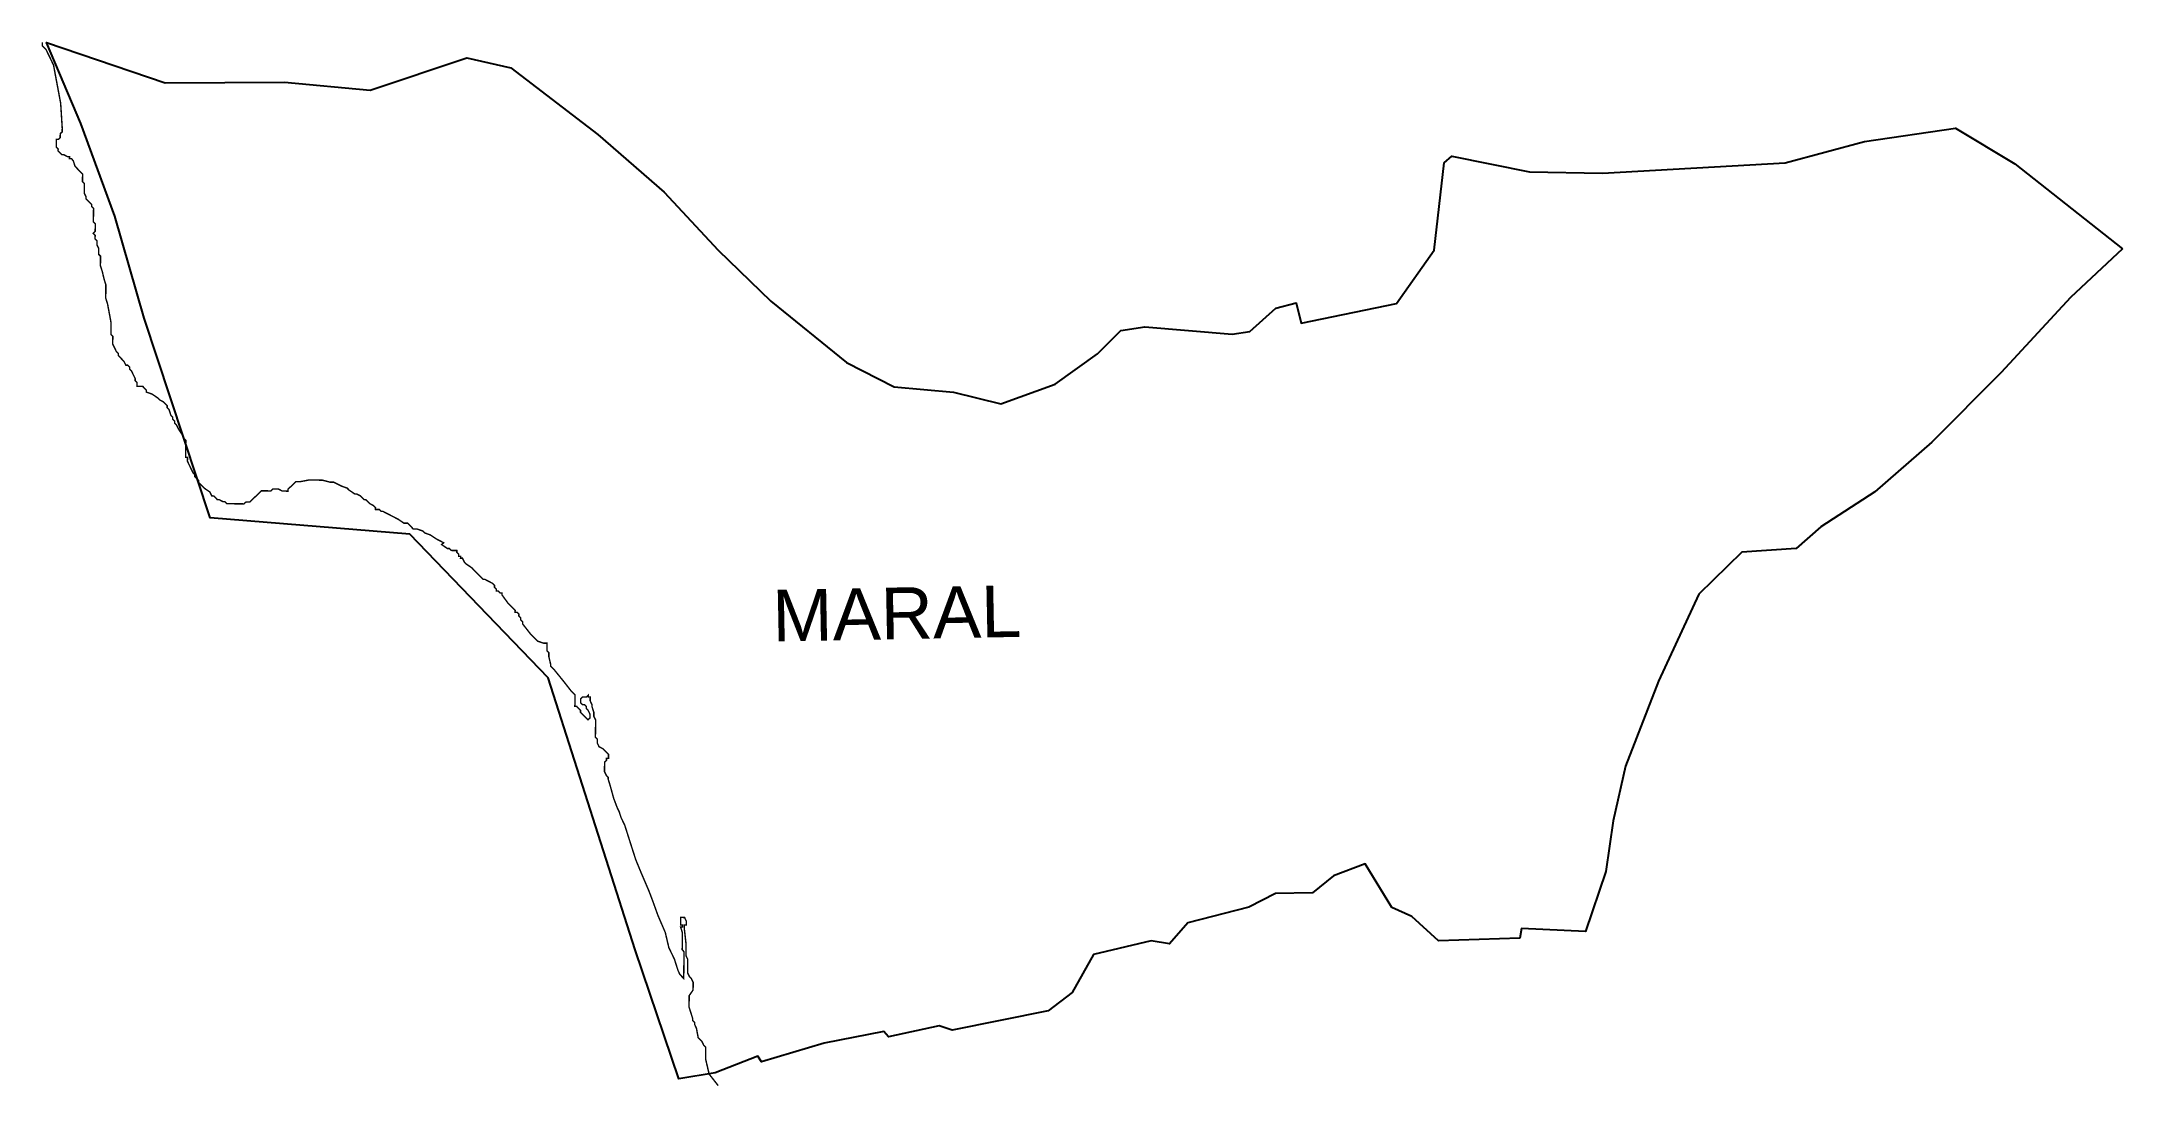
# Model space of a CAD drawing. Header units: metres. Extents: x 288806 to 293181, y 1991298 to 1993495.
import ezdxf

# ---------------------------------------------------------------- set-up
doc = ezdxf.new("R2010")
doc.units = ezdxf.units.M
for name, color, linetype in [('HIGH TIDE LINE', 6, 'Continuous'), ('village', 3, 'Continuous'), ('VILLAGE NAME', 250, 'Continuous')]:
    doc.layers.add(name, color=color, linetype=linetype)
doc.styles.get("Standard").update_dxf_attribs({"font": 'calibri.ttf'})

msp = doc.modelspace()

# ---------------------------------------------------------------- linework, layer by layer
at = {"layer": 'HIGH TIDE LINE', "lineweight": 0}
msp.add_lwpolyline([(290228.6, 1991299.1, 3.01, 3.01, 0), (290209.4, 1991323.6, 3.01, 3.01, 0), (290201.9, 1991355.8, 3.01, 3.01, 0), (290202.2, 1991379.8, 3.01, 3.01, 0), (290198.2, 1991383.9, 3.01, 3.01, 0), (290194.3, 1991392, 3.01, 3.01, 0), (290186.4, 1991400.1, 3.01, 3.01, 0), (290182.7, 1991420.2, 3.01, 3.01, 0), (290178.8, 1991428.2, 3.01, 3.01, 0), (290178.8, 1991432.2, 3.01, 3.01, 0), (290174.9, 1991436.3, 3.01, 3.01, 0), (290174.9, 1991440.3, 3.01, 3.01, 0), (290167.2, 1991464.5, 3.01, 3.01, 0), (290167.5, 1991488.5, 3.01, 3.01, 0), (290175.7, 1991500.4, 3.01, 3.01, 0), (290175.9, 1991516.4, 3.01, 3.01, 0), (290172, 1991524.5, 3.01, 3.01, 0), (290168.1, 1991528.6, 3.01, 3.01, 0), (290164.1, 1991536.6, 3.01, 3.01, 0), (290164.5, 1991564.7, 3.01, 3.01, 0), (290160.6, 1991572.8, 3.01, 3.01, 0), (290160.9, 1991596.8, 3.01, 3.01, 0), (290157.3, 1991628.9, 3.01, 3.01, 0), (290157.4, 1991636.9, 3.01, 3.01, 0), (290161.5, 1991636.9, 3.01, 3.01, 0), (290161.6, 1991644.9, 3.01, 3.01, 0), (290157.7, 1991652.9, 3.01, 3.01, 0), (290149.6, 1991653, 3.01, 3.01, 0), (290149.4, 1991637, 3.01, 3.01, 0), (290153.4, 1991637, 3.01, 3.01, 0), (290153.4, 1991633, 3.01, 3.01, 0), (290149.4, 1991633, 3.01, 3.01, 0), (290153.2, 1991620.9, 3.01, 3.01, 0), (290152.8, 1991584.9, 3.01, 3.01, 0), (290156.7, 1991580.8, 3.01, 3.01, 0), (290156, 1991524.7, 3.01, 3.01, 0), (290152, 1991528.8, 3.01, 3.01, 0), (290148.1, 1991532.8, 3.01, 3.01, 0), (290144.2, 1991540.9, 3.01, 3.01, 0), (290140.3, 1991553, 3.01, 3.01, 0), (290136.5, 1991565.1, 3.01, 3.01, 0), (290124.8, 1991589.2, 3.01, 3.01, 0), (290117.2, 1991621.4, 3.01, 3.01, 0), (290101.6, 1991657.7, 3.01, 3.01, 0), (290090, 1991689.9, 3.01, 3.01, 0), (290082.3, 1991710, 3.01, 3.01, 0), (290066.7, 1991746.3, 3.01, 3.01, 0), (290055.1, 1991774.5, 3.01, 3.01, 0), (290043.5, 1991810.7, 3.01, 3.01, 0), (290032, 1991846.9, 3.01, 3.01, 0), (290024.2, 1991863.1, 3.01, 3.01, 0), (290020.3, 1991875.2, 3.01, 3.01, 0), (290016.4, 1991883.2, 3.01, 3.01, 0), (290008.7, 1991903.4, 3.01, 3.01, 0), (290001, 1991931.5, 3.01, 3.01, 0), (289997.2, 1991943.6, 3.01, 3.01, 0), (289997.2, 1991947.6, 3.01, 3.01, 0), (289993.3, 1991951.6, 3.01, 3.01, 0), (289989.4, 1991959.7, 3.01, 3.01, 0), (289989.6, 1991979.7, 3.01, 3.01, 0), (289993.7, 1991983.7, 3.01, 3.01, 0), (289993.7, 1991987.7, 3.01, 3.01, 0), (289997.8, 1991987.7, 3.01, 3.01, 0), (289997.9, 1991995.7, 3.01, 3.01, 0), (289993.9, 1991999.7, 3.01, 3.01, 0), (289989.9, 1992003.8, 3.01, 3.01, 0), (289986, 1992007.8, 3.01, 3.01, 0), (289978, 1992012, 3.01, 3.01, 0), (289974.1, 1992020, 3.01, 3.01, 0), (289974.2, 1992028, 3.01, 3.01, 0), (289970.3, 1992032.1, 3.01, 3.01, 0), (289970.8, 1992068.2, 3.01, 3.01, 0), (289966.9, 1992076.2, 3.01, 3.01, 0), (289967, 1992084.2, 3.01, 3.01, 0), (289963.1, 1992096.3, 3.01, 3.01, 0), (289963.2, 1992100.3, 3.01, 3.01, 0), (289959.3, 1992108.4, 3.01, 3.01, 0), (289959.4, 1992116.4, 3.01, 3.01, 0), (289955.4, 1992116.5, 3.01, 3.01, 0), (289955.4, 1992120.5, 3.01, 3.01, 0), (289951.4, 1992116.5, 3.01, 3.01, 0), (289943.3, 1992116.6, 3.01, 3.01, 0), (289939.3, 1992112.7, 3.01, 3.01, 0), (289939.2, 1992104.6, 3.01, 3.01, 0), (289943.1, 1992100.6, 3.01, 3.01, 0), (289947.1, 1992100.5, 3.01, 3.01, 0), (289951.1, 1992096.5, 3.01, 3.01, 0), (289951, 1992092.5, 3.01, 3.01, 0), (289955, 1992088.4, 3.01, 3.01, 0), (289958.9, 1992080.3, 3.01, 3.01, 0), (289958.8, 1992072.3, 3.01, 3.01, 0), (289954.7, 1992068.4, 3.01, 3.01, 0), (289950.8, 1992072.4, 3.01, 3.01, 0), (289942.9, 1992080.5, 3.01, 3.01, 0), (289938.9, 1992084.6, 3.01, 3.01, 0), (289939, 1992088.6, 3.01, 3.01, 0), (289935, 1992092.7, 3.01, 3.01, 0), (289931.1, 1992096.7, 3.01, 3.01, 0), (289927.1, 1992096.8, 3.01, 3.01, 0), (289927.4, 1992120.8, 3.01, 3.01, 0), (289919.5, 1992128.9, 3.01, 3.01, 0), (289903.7, 1992149.2, 3.01, 3.01, 0), (289884, 1992173.5, 3.01, 3.01, 0), (289876.1, 1992181.6, 3.01, 3.01, 0), (289876.1, 1992185.6, 3.01, 3.01, 0), (289872.3, 1992201.7, 3.01, 3.01, 0), (289872.4, 1992209.7, 3.01, 3.01, 0), (289868.5, 1992213.8, 3.01, 3.01, 0), (289868.7, 1992229.8, 3.01, 3.01, 0), (289860.7, 1992229.9, 3.01, 3.01, 0), (289848.7, 1992234.1, 3.01, 3.01, 0), (289832.9, 1992250.3, 3.01, 3.01, 0), (289817.1, 1992270.5, 3.01, 3.01, 0), (289817.2, 1992274.6, 3.01, 3.01, 0), (289813.2, 1992278.6, 3.01, 3.01, 0), (289813.3, 1992282.6, 3.01, 3.01, 0), (289809.3, 1992286.7, 3.01, 3.01, 0), (289809.4, 1992290.7, 3.01, 3.01, 0), (289805.4, 1992294.7, 3.01, 3.01, 0), (289801.4, 1992294.8, 3.01, 3.01, 0), (289801.5, 1992298.8, 3.01, 3.01, 0), (289785.7, 1992315, 3.01, 3.01, 0), (289773.9, 1992331.2, 3.01, 3.01, 0), (289773.9, 1992335.2, 3.01, 3.01, 0), (289769.9, 1992335.3, 3.01, 3.01, 0), (289765.9, 1992339.3, 3.01, 3.01, 0), (289761.9, 1992339.4, 3.01, 3.01, 0), (289762, 1992343.4, 3.01, 3.01, 0), (289758, 1992347.5, 3.01, 3.01, 0), (289758.1, 1992351.5, 3.01, 3.01, 0), (289754.1, 1992355.5, 3.01, 3.01, 0), (289746.2, 1992359.6, 3.01, 3.01, 0), (289738.2, 1992363.8, 3.01, 3.01, 0), (289734.2, 1992363.8, 3.01, 3.01, 0), (289730.3, 1992367.9, 3.01, 3.01, 0), (289722.3, 1992376, 3.01, 3.01, 0), (289710.5, 1992388.2, 3.01, 3.01, 0), (289698.6, 1992396.3, 3.01, 3.01, 0), (289694.6, 1992400.4, 3.01, 3.01, 0), (289690.7, 1992408.5, 3.01, 3.01, 0), (289686.7, 1992408.5, 3.01, 3.01, 0), (289686.8, 1992412.5, 3.01, 3.01, 0), (289682.8, 1992412.6, 3.01, 3.01, 0), (289682.8, 1992416.6, 3.01, 3.01, 0), (289678.9, 1992420.6, 3.01, 3.01, 0), (289678.9, 1992424.6, 3.01, 3.01, 0), (289666.9, 1992424.8, 3.01, 3.01, 0), (289662.9, 1992428.9, 3.01, 3.01, 0), (289658.9, 1992428.9, 3.01, 3.01, 0), (289647, 1992437.1, 3.01, 3.01, 0), (289651.1, 1992441, 3.01, 3.01, 0), (289635.2, 1992449.3, 3.01, 3.01, 0), (289623.2, 1992457.4, 3.01, 3.01, 0), (289611.3, 1992461.6, 3.01, 3.01, 0), (289607.3, 1992465.7, 3.01, 3.01, 0), (289595.4, 1992469.8, 3.01, 3.01, 0), (289587.3, 1992469.9, 3.01, 3.01, 0), (289583.4, 1992474, 3.01, 3.01, 0), (289579.4, 1992478, 3.01, 3.01, 0), (289575.5, 1992482.1, 3.01, 3.01, 0), (289567.5, 1992482.2, 3.01, 3.01, 0), (289555.6, 1992490.4, 3.01, 3.01, 0), (289539.6, 1992498.6, 3.01, 3.01, 0), (289523.7, 1992506.8, 3.01, 3.01, 0), (289519.7, 1992506.9, 3.01, 3.01, 0), (289515.8, 1992510.9, 3.01, 3.01, 0), (289507.7, 1992511, 3.01, 3.01, 0), (289507.8, 1992515, 3.01, 3.01, 0), (289503.8, 1992519.1, 3.01, 3.01, 0), (289495.9, 1992523.2, 3.01, 3.01, 0), (289488, 1992531.3, 3.01, 3.01, 0), (289484, 1992531.4, 3.01, 3.01, 0), (289480, 1992535.4, 3.01, 3.01, 0), (289476.1, 1992539.5, 3.01, 3.01, 0), (289468.1, 1992543.6, 3.01, 3.01, 0), (289464.1, 1992543.7, 3.01, 3.01, 0), (289452.2, 1992551.8, 3.01, 3.01, 0), (289448.2, 1992555.9, 3.01, 3.01, 0), (289436.3, 1992560.1, 3.01, 3.01, 0), (289420.3, 1992568.3, 3.01, 3.01, 0), (289412.3, 1992568.4, 3.01, 3.01, 0), (289396.4, 1992572.6, 3.01, 3.01, 0), (289368.3, 1992573, 3.01, 3.01, 0), (289348.2, 1992569.2, 3.01, 3.01, 0), (289340.2, 1992569.3, 3.01, 3.01, 0), (289336.2, 1992565.4, 3.01, 3.01, 0), (289332.1, 1992561.4, 3.01, 3.01, 0), (289328, 1992557.5, 3.01, 3.01, 0), (289324, 1992553.5, 3.01, 3.01, 0), (289323.9, 1992549.5, 3.01, 3.01, 0), (289311.9, 1992549.7, 3.01, 3.01, 0), (289303.9, 1992553.8, 3.01, 3.01, 0), (289291.9, 1992553.9, 3.01, 3.01, 0), (289287.9, 1992550, 3.01, 3.01, 0), (289267.8, 1992550.2, 3.01, 3.01, 0), (289263.8, 1992546.3, 3.01, 3.01, 0), (289255.7, 1992538.4, 3.01, 3.01, 0), (289247.5, 1992530.5, 3.01, 3.01, 0), (289243.5, 1992526.5, 3.01, 3.01, 0), (289235.5, 1992526.6, 3.01, 3.01, 0), (289231.4, 1992522.7, 3.01, 3.01, 0), (289195.4, 1992523.1, 3.01, 3.01, 0), (289191.4, 1992527.2, 3.01, 3.01, 0), (289187.4, 1992527.3, 3.01, 3.01, 0), (289179.4, 1992531.4, 3.01, 3.01, 0), (289175.4, 1992531.4, 3.01, 3.01, 0), (289171.5, 1992535.5, 3.01, 3.01, 0), (289167.5, 1992539.5, 3.01, 3.01, 0), (289163.5, 1992539.6, 3.01, 3.01, 0), (289159.6, 1992547.7, 3.01, 3.01, 0), (289147.7, 1992555.8, 3.01, 3.01, 0), (289143.8, 1992559.9, 3.01, 3.01, 0), (289139.8, 1992563.9, 3.01, 3.01, 0), (289135.8, 1992568, 3.01, 3.01, 0), (289135.9, 1992572, 3.01, 3.01, 0), (289131.9, 1992576.1, 3.01, 3.01, 0), (289128, 1992580.1, 3.01, 3.01, 0), (289128, 1992584.1, 3.01, 3.01, 0), (289124.1, 1992588.2, 3.01, 3.01, 0), (289116.3, 1992604.3, 3.01, 3.01, 0), (289112.4, 1992612.4, 3.01, 3.01, 0), (289112.5, 1992620.4, 3.01, 3.01, 0), (289108.5, 1992620.5, 3.01, 3.01, 0), (289109, 1992656.5, 3.01, 3.01, 0), (289105, 1992660.6, 3.01, 3.01, 0), (289101.1, 1992668.6, 3.01, 3.01, 0), (289093.2, 1992680.8, 3.01, 3.01, 0), (289089.3, 1992688.8, 3.01, 3.01, 0), (289085.4, 1992692.9, 3.01, 3.01, 0), (289085.4, 1992696.9, 3.01, 3.01, 0), (289081.5, 1992701, 3.01, 3.01, 0), (289081.5, 1992705, 3.01, 3.01, 0), (289077.6, 1992709, 3.01, 3.01, 0), (289073.7, 1992721.1, 3.01, 3.01, 0), (289069.8, 1992725.2, 3.01, 3.01, 0), (289069.8, 1992729.2, 3.01, 3.01, 0), (289061.9, 1992737.3, 3.01, 3.01, 0), (289054, 1992741.4, 3.01, 3.01, 0), (289050, 1992745.5, 3.01, 3.01, 0), (289038.1, 1992753.6, 3.01, 3.01, 0), (289026.1, 1992757.8, 3.01, 3.01, 0), (289026.2, 1992761.8, 3.01, 3.01, 0), (289022.2, 1992765.9, 3.01, 3.01, 0), (289018.3, 1992769.9, 3.01, 3.01, 0), (289006.3, 1992770.1, 3.01, 3.01, 0), (289006.4, 1992778.1, 3.01, 3.01, 0), (289002.4, 1992782.1, 3.01, 3.01, 0), (289002.5, 1992786.2, 3.01, 3.01, 0), (288998.6, 1992794.2, 3.01, 3.01, 0), (288994.7, 1992802.3, 3.01, 3.01, 0), (288990.7, 1992806.3, 3.01, 3.01, 0), (288990.8, 1992810.4, 3.01, 3.01, 0), (288986.8, 1992814.4, 3.01, 3.01, 0), (288982.8, 1992814.5, 3.01, 3.01, 0), (288978.9, 1992822.5, 3.01, 3.01, 0), (288974.9, 1992826.6, 3.01, 3.01, 0), (288967, 1992834.7, 3.01, 3.01, 0), (288967.1, 1992838.7, 3.01, 3.01, 0), (288963.1, 1992842.8, 3.01, 3.01, 0), (288959.2, 1992850.8, 3.01, 3.01, 0), (288955.3, 1992858.9, 3.01, 3.01, 0), (288955.5, 1992874.9, 3.01, 3.01, 0), (288951.6, 1992879, 3.01, 3.01, 0), (288951.9, 1992903, 3.01, 3.01, 0), (288948.2, 1992923.1, 3.01, 3.01, 0), (288944.4, 1992943.2, 3.01, 3.01, 0), (288940.6, 1992955.3, 3.01, 3.01, 0), (288940.9, 1992983.3, 3.01, 3.01, 0), (288937.1, 1992995.4, 3.01, 3.01, 0), (288933.3, 1993011.5, 3.01, 3.01, 0), (288929.4, 1993023.6, 3.01, 3.01, 0), (288929.7, 1993043.6, 3.01, 3.01, 0), (288925.7, 1993047.6, 3.01, 3.01, 0), (288925.9, 1993059.7, 3.01, 3.01, 0), (288922, 1993067.7, 3.01, 3.01, 0), (288922.1, 1993075.8, 3.01, 3.01, 0), (288918.2, 1993079.8, 3.01, 3.01, 0), (288918.3, 1993087.8, 3.01, 3.01, 0), (288914.3, 1993091.9, 3.01, 3.01, 0), (288918.4, 1993095.8, 3.01, 3.01, 0), (288918.6, 1993111.9, 3.01, 3.01, 0), (288914.6, 1993115.9, 3.01, 3.01, 0), (288915, 1993144, 3.01, 3.01, 0), (288911, 1993148, 3.01, 3.01, 0), (288911.1, 1993152, 3.01, 3.01, 0), (288907.1, 1993156.1, 3.01, 3.01, 0), (288903.2, 1993160.2, 3.01, 3.01, 0), (288899.2, 1993164.2, 3.01, 3.01, 0), (288899.3, 1993168.2, 3.01, 3.01, 0), (288895.4, 1993176.3, 3.01, 3.01, 0), (288895.6, 1993196.3, 3.01, 3.01, 0), (288891.7, 1993200.4, 3.01, 3.01, 0), (288891.9, 1993216.4, 3.01, 3.01, 0), (288887.9, 1993220.5, 3.01, 3.01, 0), (288884, 1993224.5, 3.01, 3.01, 0), (288876.1, 1993232.6, 3.01, 3.01, 0), (288872.2, 1993244.7, 3.01, 3.01, 0), (288868.3, 1993248.8, 3.01, 3.01, 0), (288864.3, 1993248.8, 3.01, 3.01, 0), (288864.3, 1993252.8, 3.01, 3.01, 0), (288860.3, 1993252.9, 3.01, 3.01, 0), (288852.4, 1993257, 3.01, 3.01, 0), (288848.3, 1993257.1, 3.01, 3.01, 0), (288840.4, 1993265.2, 3.01, 3.01, 0), (288840.5, 1993269.2, 3.01, 3.01, 0), (288836.5, 1993273.2, 3.01, 3.01, 0), (288836.7, 1993289.3, 3.01, 3.01, 0), (288840.8, 1993289.2, 3.01, 3.01, 0), (288844.8, 1993293.2, 3.01, 3.01, 0), (288844.9, 1993301.2, 3.01, 3.01, 0), (288849, 1993305.1, 3.01, 3.01, 0), (288849.1, 1993313.2, 3.01, 3.01, 0), (288845.8, 1993365.3, 3.01, 3.01, 0), (288830.8, 1993445.6, 3.01, 3.01, 0), (288823, 1993461.8, 3.01, 3.01, 0), (288815.2, 1993477.9, 3.01, 3.01, 0), (288807.3, 1993486, 3.01, 3.01, 0), (288807.4, 1993493.4, 3.01, 3.01, 0)], format="xyseb", dxfattribs=at)
at = {"layer": 'village', "color": 3}
msp.add_polyline3d([(293181.3, 1993059, 0), (293072.2, 1992956.9, 0), (292926.1, 1992799.1, 0), (292780.4, 1992652.8, 0), (292660.4, 1992547.9, 0), (292547.2, 1992474.3, 0), (292495.1, 1992429.1, 0), (292381.2, 1992421.5, 0), (292290.3, 1992332.8, 0), (292205.7, 1992150.1, 0), (292136.1, 1991971.4, 0), (292110.8, 1991856.2, 0), (292095.1, 1991749.7, 0), (292052, 1991623.5, 0), (291917.5, 1991629.4, 0), (291914.5, 1991609.1, 0), (291743.4, 1991603.5, 0), (291687.2, 1991655.1, 0), (291644.8, 1991673.9, 0), (291588.8, 1991765.5, 0), (291522.1, 1991740.4, 0), (291478, 1991704.9, 0), (291400.1, 1991703.4, 0), (291344.5, 1991674.6, 0), (291216.3, 1991641.6, 0), (291177.3, 1991597.6, 0), (291139.1, 1991603.8, 0), (291018, 1991575, 0), (290973.1, 1991495.1, 0), (290922.5, 1991456.7, 0), (290720.5, 1991416.1, 0), (290693.1, 1991424.9, 0), (290586.8, 1991402, 0), (290576.7, 1991413.4, 0), (290451.6, 1991388.4, 0), (290319.6, 1991349.2, 0), (290311.9, 1991360.9, 0), (290222.4, 1991326.2, 0), (290145.7, 1991313.5, 0), (290054, 1991585, 0), (289871.2, 1992156.7, 0), (289580.2, 1992458.7, 0), (289160.1, 1992493.2, 0), (289021.6, 1992913.3, 0), (288959.7, 1993127.9, 0), (288888.3, 1993322.6, 0), (288815.8, 1993493.3, 0), (289065.5, 1993408.3, 0), (289316.4, 1993409.4, 0), (289496.4, 1993392.9, 0), (289700.2, 1993460.6, 0), (289792.4, 1993440.1, 0), (289975.4, 1993299.7, 0), (290114.6, 1993178.6, 0), (290228.2, 1993056.2, 0), (290339.5, 1992949.4, 0), (290498.3, 1992820.3, 0), (290598.2, 1992769, 0), (290723, 1992758, 0), (290822.5, 1992733.2, 0), (290937.4, 1992774.4, 0), (291026, 1992838.1, 0), (291075.5, 1992887.1, 0), (291125.7, 1992894.8, 0), (291309, 1992879.9, 0), (291346.6, 1992885.2, 0), (291401.1, 1992934.5, 0), (291443.9, 1992945.2, 0), (291454.3, 1992903, 0), (291654.6, 1992944.2, 0), (291734, 1993056.5, 0), (291755.3, 1993240.2, 0), (291771.1, 1993253.8, 0), (291934.5, 1993221.3, 0), (292088.4, 1993218.6, 0), (292472.4, 1993240.2, 0), (292638.7, 1993284.9, 0), (292830.5, 1993312.7, 0), (292955, 1993238.1, 0)], close=True, dxfattribs=at)

# ---------------------------------------------------------------- texts
at = {"layer": 'VILLAGE NAME', "insert": (290341.3, 1992341.8), "char_height": 108.748, "attachment_point": 1, "rotation": 1.1028}
msp.add_mtext_dynamic_manual_height_columns('{\\fArial|b0|i0|c0|p34;MARAL}', width=1571.314, gutter_width=543.7, heights=[0], dxfattribs=at)

doc.saveas('drawing.dxf')
